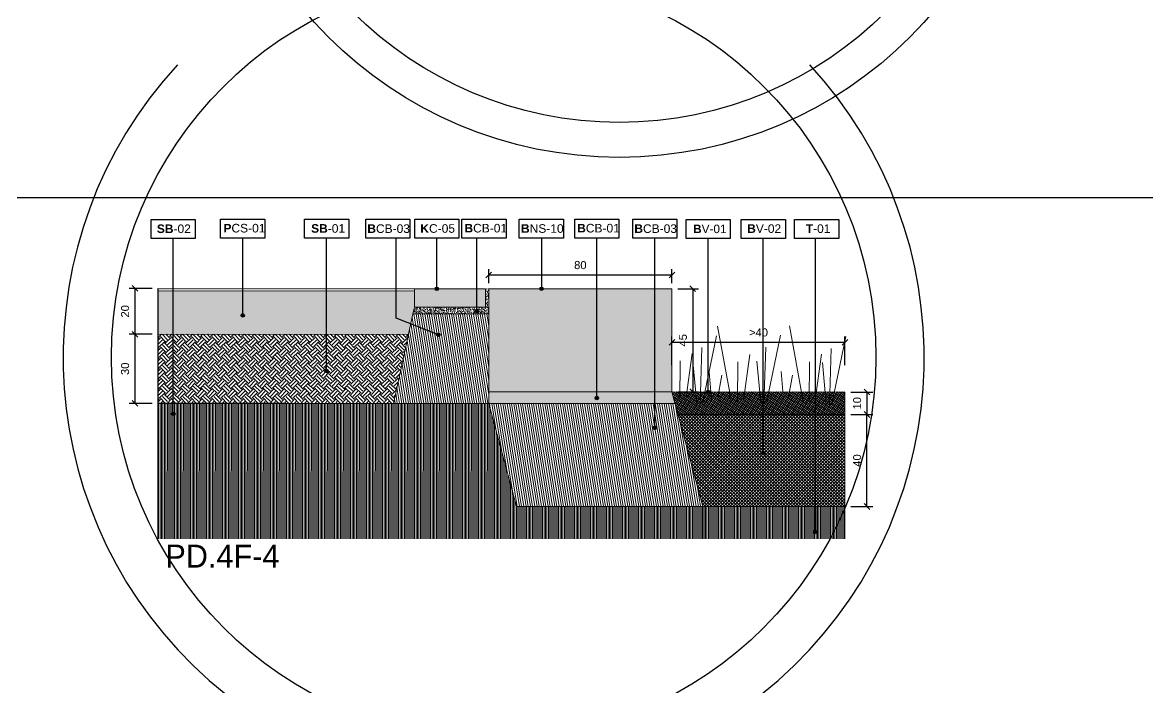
# Model space of a CAD drawing. Header units: metres. Extents: x -325 to 301, y -147 to 149.
# Drawn here: x 56.604 to 61.516, y 71.318 to 74.22 of the extents above; entities that cross this region are included whole.
import ezdxf

# ---------------------------------------------------------------- set-up
doc = ezdxf.new("R2010")
doc.units = ezdxf.units.M
doc.linetypes.add('ACAD_ISO03W100', pattern=[30, 12, -18])
doc.layers.get('Defpoints').update_dxf_attribs({"lineweight": 13})
for name, color, linetype, plot in [('-aux', 50, 'Continuous', False), ('-AUX-TWQ', 1, 'Continuous', False), ('-AUX_MON', 3, 'Continuous', False)]:
    doc.layers.add(name, color=color, linetype=linetype, plot=plot)
doc.layers.add('0-TX-1_25', color=7, linetype='Continuous', true_color=0x3f4f7f)
doc.layers.add('3-TR-paviment fort', color=7, linetype='Continuous', true_color=0xd1d1d1)
for name, color, linetype in [('02-L-Geotextile', 32, 'Continuous'), ('1-SECCIÓ', 1, 'Continuous'), ('A-KEYPLAN_HATCH', 7, 'Continuous'), ('A_TEXT_2', 7, 'Continuous'), ('EIT_3 TR terra vegetal', 45, 'Continuous')]:
    doc.layers.add(name, color=color, linetype=linetype)
for name, color, linetype, lineweight, true_color in [('03-TR-Paviment_04_Dry Meadow', 7, 'Continuous', 5, 0xd8dd88), ('03-TR-Paviment_07_Precast Concrete Blocks', 7, 'Continuous', 5, 0xe7ddd0), ('3-TR tot_u', 7, 'Continuous', 5, 0x787878)]:
    doc.layers.add(name, color=color, linetype=linetype, lineweight=lineweight, true_color=true_color)
for name, color, linetype, lineweight in [('1-CM', 7, 'Continuous', 0), ('2-L-secció', 1, 'Continuous', 0), ('3-TR Formigó', 252, 'Continuous', 0), ('3-TR Seleccionat', 44, 'Continuous', 0), ('3-TR Tot-u', 37, 'Continuous', 0), ('3-TR-recebo', 252, 'Continuous', 0)]:
    doc.layers.add(name, color=color, linetype=linetype, lineweight=lineweight)
doc.styles.add('Arial_4', font='arial.ttf', dxfattribs={"height": 1.8})
doc.styles.get("Standard").update_dxf_attribs({"font": 'arial.ttf'})
doc.styles.add('x-llegenda materials$0$ENGRAVERS', font='TT0586M.TTF')
doc.dimstyles.new('ISO-25', dxfattribs={"dimtxt": 0.1, "dimasz": 0.1, "dimexe": 0.1, "dimexo": 0.1, "dimgap": 0.1, "dimtad": 1, "dimdec": 0, "dimlfac": 100, "dimzin": 9, "dimtxsty": 'Standard', "dimblk": 'OBLIQUE', "dimcen": 0.1, "dimadec": 0, "dimazin": 0, "dimtfac": 1, "dimtdec": 0, "dimtmove": 0, "dimatfit": 3, "dimldrblk": 'OBLIQUE', "dimfxl": 1, "dimarcsym": 0})

# ---------------------------------------------------------------- blocks, each defined once
blk = doc.blocks.new('hatch keyplan 2')
at = {"layer": 'A-KEYPLAN_HATCH'}
blk.add_lwpolyline([(0, 0.00548), (0.01287, 0.00548), (0.01287, 0), (0, 0)], close=True, dxfattribs=at)
blk = doc.blocks.new('hatch keyplan')
at = {"layer": 'A-KEYPLAN_HATCH'}
blk.add_blockref('hatch keyplan 2', (1.43058, 0.85215), dxfattribs=at)
blk = doc.blocks.new('B-V01')
at = {"layer": 'A-KEYPLAN_HATCH'}
blk.add_blockref('hatch keyplan', (-1.43058, -0.85215), dxfattribs=at)
at = {"layer": 'A_TEXT_2', "lineweight": 211, "insert": (-0.00079, 0.00402), "char_height": 0.0024588, "attachment_point": 1, "line_spacing_factor": 0.938532, "style": 'Arial_4'}
blk.add_mtext_dynamic_manual_height_columns('\\pi0.00285;{\\fArial|b1|i0|c0|p34;B}V-01', width=0.0145619, gutter_width=0.015, heights=[0], dxfattribs=at)
blk = doc.blocks.new('B-V02')
at = {"layer": 'A-KEYPLAN_HATCH'}
blk.add_blockref('hatch keyplan', (-1.43058, -0.85215), dxfattribs=at)
at = {"layer": 'A_TEXT_2', "insert": (-0.0008, 0.00412), "char_height": 0.0025, "attachment_point": 1}
blk.add_mtext_dynamic_manual_height_columns('\\pi0.00255;{\\fArial|b1|i0|c0|p34;B}V-02', width=0.0145619, gutter_width=0.015, heights=[0], dxfattribs=at)
blk = doc.blocks.new('T-01')
at = {"layer": 'A-KEYPLAN_HATCH'}
blk.add_blockref('hatch keyplan', (-1.43058, -0.85215), dxfattribs=at)
at = {"layer": 'A_TEXT_2', "insert": (-0.0008, 0.00408), "char_height": 0.0025, "attachment_point": 1}
blk.add_mtext_dynamic_manual_height_columns('\\pi0.00405;{\\fArial|b1|i0|c0|p34;T}-01', width=0.0145619, gutter_width=0.015, heights=[0], dxfattribs=at)
blk = doc.blocks.new('B-CB03')
at = {"layer": 'A-KEYPLAN_HATCH'}
blk.add_blockref('hatch keyplan', (-1.43058, -0.85215), dxfattribs=at)
at = {"layer": 'A_TEXT_2', "insert": (-0.0008, 0.00398), "char_height": 0.0025, "attachment_point": 1}
blk.add_mtext_dynamic_manual_height_columns('\\pi0.00128;{\\fArial|b1|i0|c0|p34;B}CB-03', width=0.0145619, gutter_width=0.015, heights=[0], dxfattribs=at)
blk = doc.blocks.new('B-CB01')
at = {"layer": 'A-KEYPLAN_HATCH'}
blk.add_blockref('hatch keyplan', (-1.43058, -0.85215), dxfattribs=at)
at = {"layer": 'A_TEXT_2', "insert": (-0.0008, 0.00411), "char_height": 0.0025, "attachment_point": 1}
blk.add_mtext_dynamic_manual_height_columns('\\pi0.00152;{\\fArial|b1|i0|c0|p34;B}CB-01', width=0.0145619, gutter_width=0.015, heights=[0], dxfattribs=at)
blk = doc.blocks.new('SB-01')
at = {"layer": 'A-KEYPLAN_HATCH'}
blk.add_blockref('hatch keyplan', (-1.43058, -0.85215), dxfattribs=at)
at = {"layer": 'A_TEXT_2', "insert": (-0.0008, 0.00403), "char_height": 0.0025, "attachment_point": 1}
blk.add_mtext_dynamic_manual_height_columns('\\pi0.00271;{\\fArial|b1|i0|c0|p34;SB}-01', width=0.0145619, gutter_width=0.015, heights=[0], dxfattribs=at)
blk = doc.blocks.new('_Oblique')
at = {"color": 0, "lineweight": -2}
blk.add_line((-0.5, -0.5), (0.5, 0.5), dxfattribs=at)
blk = doc.blocks.new('*D542')
at = {"layer": '0-TX-1_25', "color": 0, "lineweight": -2, "transparency": 16777216}
for p, q in [((60.22, 72.6075), (60.316, 72.6075)), ((60.291, 72.6075), (60.291, 72.5093)), ((60.22, 72.5093), (60.316, 72.5093))]:
    blk.add_line(p, q, dxfattribs=at)
at = {"layer": 'Defpoints', "color": 0, "transparency": 16777216}
for p in [(60.195, 72.6075), (60.195, 72.5093, 0), (60.291, 72.5093)]:
    blk.add_point(p, dxfattribs=at)
at = {"layer": '0-TX-1_25', "color": 0, "lineweight": -2, "transparency": 16777216, "xscale": 0.025, "yscale": 0.025, "zscale": 0.025}
for p, rotation in [((60.291, 72.6075), 90), ((60.291, 72.5093), 270)]:
    blk.add_blockref('_Oblique', p, dxfattribs=dict(at, rotation=rotation))
at = {"layer": '0-TX-1_25', "color": 0, "transparency": 16777216, "insert": (60.2482, 72.5584), "char_height": 0.035, "attachment_point": 5, "rotation": 90}
blk.add_mtext('10', dxfattribs=at)
blk = doc.blocks.new('*D543')
at = {"layer": '0-TX-1_25', "color": 0, "lineweight": -2, "transparency": 16777216}
for p, q in [((57.17, 73.0598), (57.0702, 73.0598)), ((57.0952, 73.0598), (57.0952, 72.8596)), ((57.17, 72.8596), (57.0702, 72.8596))]:
    blk.add_line(p, q, dxfattribs=at)
at = {"layer": 'Defpoints', "color": 0, "transparency": 16777216}
for p in [(57.195, 73.0598), (57.0952, 72.8596), (57.195, 72.8596)]:
    blk.add_point(p, dxfattribs=at)
at = {"layer": '0-TX-1_25', "color": 0, "lineweight": -2, "transparency": 16777216, "xscale": 0.025, "yscale": 0.025, "zscale": 0.025}
for p, rotation in [((57.0952, 73.0598), 90), ((57.0952, 72.8596), 270)]:
    blk.add_blockref('_Oblique', p, dxfattribs=dict(at, rotation=rotation))
at = {"layer": '0-TX-1_25', "color": 0, "transparency": 16777216, "insert": (57.0523, 72.9597), "char_height": 0.035, "attachment_point": 5, "rotation": 90}
blk.add_mtext('20', dxfattribs=at)
blk = doc.blocks.new('*D544')
at = {"layer": '0-TX-1_25', "color": 0, "lineweight": -2, "transparency": 16777216}
for p, q in [((57.17, 72.8596), (57.0702, 72.8596)), ((57.0952, 72.8596), (57.0952, 72.558)), ((57.17, 72.558), (57.0702, 72.558))]:
    blk.add_line(p, q, dxfattribs=at)
at = {"layer": 'Defpoints', "color": 0, "transparency": 16777216}
for p in [(57.195, 72.8596), (57.0952, 72.558), (57.195, 72.558)]:
    blk.add_point(p, dxfattribs=at)
at = {"layer": '0-TX-1_25', "color": 0, "lineweight": -2, "transparency": 16777216, "xscale": 0.025, "yscale": 0.025, "zscale": 0.025}
for p, rotation in [((57.0952, 72.8596), 90), ((57.0952, 72.558), 270)]:
    blk.add_blockref('_Oblique', p, dxfattribs=dict(at, rotation=rotation))
at = {"layer": '0-TX-1_25', "color": 0, "transparency": 16777216, "insert": (57.0523, 72.7088), "char_height": 0.035, "attachment_point": 5, "rotation": 90}
blk.add_mtext('30', dxfattribs=at)
blk = doc.blocks.new('SB-02')
at = {"layer": 'A-KEYPLAN_HATCH'}
blk.add_blockref('hatch keyplan', (-1.43058, -0.85215), dxfattribs=at)
at = {"layer": 'A_TEXT_2', "insert": (-0.0008, 0.00408), "char_height": 0.0025, "attachment_point": 1}
blk.add_mtext_dynamic_manual_height_columns('\\pi0.00249;{\\fArial|b1|i0|c0|p34;SB}-02', width=0.0145619, gutter_width=0.015, heights=[0], dxfattribs=at)
blk = doc.blocks.new('K04')
at = {"layer": 'A-KEYPLAN_HATCH'}
blk.add_blockref('hatch keyplan', (-1.42958, -0.85215), dxfattribs=at)
at = {"layer": 'A_TEXT_2', "insert": (0.0002, 0.00402), "char_height": 0.0025, "attachment_point": 1}
blk.add_mtext_dynamic_manual_height_columns('\\pi0.00244;{\\fArial|b1|i0|c0|p34;K}C-05', width=0.0145619, gutter_width=0.015, heights=[0], dxfattribs=at)
blk = doc.blocks.new('POINT')
at = {"layer": '0-TX-1_25'}
h = blk.add_hatch(dxfattribs=at)
h.set_pattern_fill('ANGLE', color=256)
h.set_pattern_definition([(0, (-83.747, -12.726), (0, 6.985), [5.08, -1.905]), (90, (-83.747, -12.726), (-6.985, 4e-16), [5.08, -1.905])])
edge = h.paths.add_edge_path()
edge.add_arc((0, 0), 0.0075, 0, 360)
h = blk.add_hatch(color=256, dxfattribs=at)
h.dxf.hatch_style = 1
edge = h.paths.add_edge_path()
edge.add_arc((0, 0), 0.0075, 0, 360)
blk.add_circle((0, 0), 0.0075, dxfattribs=at)
blk = doc.blocks.new('*D545')
at = {"layer": '0-TX-1_25', "color": 0, "lineweight": -2, "transparency": 16777216}
for p, q in [((60.22, 72.5093), (60.316, 72.5093)), ((60.291, 72.108), (60.291, 72.5093)), ((60.22, 72.108), (60.316, 72.108))]:
    blk.add_line(p, q, dxfattribs=at)
at = {"layer": 'Defpoints', "color": 0, "transparency": 16777216}
for p in [(60.195, 72.5093, 0), (60.291, 72.5093), (60.195, 72.108, 0)]:
    blk.add_point(p, dxfattribs=at)
at = {"layer": '0-TX-1_25', "color": 0, "lineweight": -2, "transparency": 16777216, "xscale": 0.025, "yscale": 0.025, "zscale": 0.025}
for p, rotation in [((60.291, 72.5093), 90), ((60.291, 72.108), 270)]:
    blk.add_blockref('_Oblique', p, dxfattribs=dict(at, rotation=rotation))
at = {"layer": '0-TX-1_25', "color": 0, "transparency": 16777216, "insert": (60.2482, 72.3086), "char_height": 0.035, "attachment_point": 5, "rotation": 90}
blk.add_mtext('40', dxfattribs=at)
blk = doc.blocks.new('PCS01')
at = {"layer": 'A-KEYPLAN_HATCH'}
blk.add_blockref('hatch keyplan', (-1.42958, -0.85215), dxfattribs=at)
at = {"layer": 'A_TEXT_2', "insert": (0.0002, 0.00411), "char_height": 0.0025, "attachment_point": 1}
blk.add_mtext_dynamic_manual_height_columns('\\pi0.00161;{\\fArial|b1|i0|c0|p34;P}CS-01', width=0.0145619, gutter_width=0.015, heights=[0], dxfattribs=at)
blk = doc.blocks.new('*D546')
at = {"layer": '0-TX-1_25', "color": 0, "lineweight": -2, "transparency": 16777216}
for p, q in [((58.6397, 73.0831), (58.6397, 73.1433)), ((59.4396, 73.0832), (59.4396, 73.1433)), ((58.6397, 73.1183), (59.4396, 73.1183))]:
    blk.add_line(p, q, dxfattribs=at)
at = {"layer": 'Defpoints', "color": 0, "transparency": 16777216}
for p in [(59.4396, 73.1183), (58.6397, 73.0581, 0), (59.4396, 73.0582, 0)]:
    blk.add_point(p, dxfattribs=at)
at = {"layer": '0-TX-1_25', "color": 0, "lineweight": -2, "transparency": 16777216, "xscale": 0.025, "yscale": 0.025, "zscale": 0.025, "rotation": 180}
blk.add_blockref('_Oblique', (58.6397, 73.1183), dxfattribs=at)
at = {"layer": '0-TX-1_25', "color": 0, "lineweight": -2, "transparency": 16777216, "xscale": 0.025, "yscale": 0.025, "zscale": 0.025}
blk.add_blockref('_Oblique', (59.4396, 73.1183), dxfattribs=at)
at = {"layer": '0-TX-1_25', "color": 0, "transparency": 16777216, "insert": (59.0397, 73.1612), "char_height": 0.035, "attachment_point": 5}
blk.add_mtext('80', dxfattribs=at)
blk = doc.blocks.new('*D547')
at = {"layer": '0-TX-1_25', "color": 0, "lineweight": -2, "transparency": 16777216}
for p, q in [((59.4646, 73.0582), (59.5553, 73.0582)), ((59.5303, 73.0582), (59.5303, 72.6082)), ((59.4648, 72.6082), (59.5553, 72.6082))]:
    blk.add_line(p, q, dxfattribs=at)
at = {"layer": 'Defpoints', "color": 0, "transparency": 16777216}
for p in [(59.4396, 73.0582, 0), (59.4398, 72.6082, 0), (59.5303, 72.6082)]:
    blk.add_point(p, dxfattribs=at)
at = {"layer": '0-TX-1_25', "color": 0, "lineweight": -2, "transparency": 16777216, "xscale": 0.025, "yscale": 0.025, "zscale": 0.025}
for p, rotation in [((59.5303, 73.0582), 90), ((59.5303, 72.6082), 270)]:
    blk.add_blockref('_Oblique', p, dxfattribs=dict(at, rotation=rotation))
at = {"layer": '0-TX-1_25', "color": 0, "transparency": 16777216, "insert": (59.4875, 72.8332), "char_height": 0.035, "attachment_point": 5, "rotation": 90}
blk.add_mtext('45', dxfattribs=at)
blk = doc.blocks.new('BNS10')
at = {"layer": 'A-KEYPLAN_HATCH'}
blk.add_blockref('hatch keyplan', (-1.43058, -0.85215), dxfattribs=at)
at = {"layer": 'A_TEXT_2', "insert": (-0.0008, 0.00401), "char_height": 0.0025, "attachment_point": 1}
blk.add_mtext_dynamic_manual_height_columns('\\pi0.00128;{\\fArial|b1|i0|c0|p34;B}NS-10', width=0.0145619, gutter_width=0.015, heights=[0], dxfattribs=at)
blk = doc.blocks.new('*D2038')
at = {"layer": '0-TX-1_25', "color": 0, "lineweight": -2, "transparency": 16777216}
for p, q in [((59.4398, 72.7246), (59.4398, 72.8496)), ((60.195, 72.7246), (60.195, 72.8496)), ((59.4398, 72.8246), (60.195, 72.8246))]:
    blk.add_line(p, q, dxfattribs=at)
at = {"layer": 'Defpoints', "color": 0, "transparency": 16777216}
for p in [(60.195, 72.8246), (59.4398, 72.6082, 0), (60.195, 72.6075)]:
    blk.add_point(p, dxfattribs=at)
at = {"layer": '0-TX-1_25', "color": 0, "lineweight": -2, "transparency": 16777216, "xscale": 0.025, "yscale": 0.025, "zscale": 0.025, "rotation": 180}
blk.add_blockref('_Oblique', (59.4398, 72.8246), dxfattribs=at)
at = {"layer": '0-TX-1_25', "color": 0, "lineweight": -2, "transparency": 16777216, "xscale": 0.025, "yscale": 0.025, "zscale": 0.025}
blk.add_blockref('_Oblique', (60.195, 72.8246), dxfattribs=at)
at = {"layer": '0-TX-1_25', "color": 0, "transparency": 16777216, "insert": (59.8174, 72.8674), "char_height": 0.035, "attachment_point": 5}
blk.add_mtext('>40', dxfattribs=at)

msp = doc.modelspace()

# ---------------------------------------------------------------- hatches: boundary and pattern name
at = {"layer": '03-TR-Paviment_07_Precast Concrete Blocks', "extrusion": (4.31295e-06, 1.2847e-09, 1)}
h = msp.add_hatch(dxfattribs=at)
h.set_pattern_fill('DASH', color=256, scale=0.001075, angle=233.4319, style=0, double=1)
h.set_pattern_definition([(172.672492, (43.825728, 59.308972), (-0.00382056384, -0.0029499384), [0.003413125, -0.003413125])])
h.paths.add_polyline_path([(59.4396, 73.0582), (59.4398, 72.6082), (58.6398, 72.6083), (58.6397, 73.0581)])
at = {"layer": '3-TR Formigó', "extrusion": (4.31295e-06, 1.2847e-09, 1)}
h = msp.add_hatch(dxfattribs=at)
h.set_pattern_fill('ANSI31', color=256, scale=0.003, angle=234.1746, style=0)
h.set_pattern_definition([(279.1746, (57.751651, 72.658073), (0.00940315, 0.0015187), [])])
h.paths.add_polyline_path([(58.6397, 72.9481), (58.3087, 72.9481), (58.2242, 72.5581), (58.6397, 72.558), (58.6397, 72.9083)])
h = msp.add_hatch(dxfattribs=at)
h.set_pattern_fill('ANSI31', color=256, scale=0.003, angle=234.1746, style=0)
h.set_pattern_definition([(279.1746, (58.64628, 72.35797), (0.00940315, 0.0015187), [])])
h.paths.add_polyline_path([(58.6397, 72.558), (58.7604, 72.108), (59.5748, 72.108), (59.4533, 72.558)])
at = {"layer": '3-TR Seleccionat'}
h = msp.add_hatch(dxfattribs=at)
h.set_pattern_fill('ANSI31', color=256, scale=0.002, angle=225, style=0)
h.set_pattern_definition([(270, (441134.840583, -650763.8766675), (-0.00635, -2e-18), [])])
h.paths.add_polyline_path([(57.195, 71.9668), (60.195, 71.9668), (60.195, 72.108), (58.7604, 72.108), (58.6397, 72.558), (57.195, 72.558)])
at = {"layer": '3-TR Tot-u'}
h = msp.add_hatch(dxfattribs=at)
h.set_pattern_fill('EARTH', color=256, scale=0.005, angle=-80.8248, style=0)
h.set_pattern_definition([(44.999999995, (-269473.871163, 738634.976038), (3.8e-12, 0.0449012806053), [0.03175, -0.03175]), (44.999999995, (-269473.87958, 738634.984457), (3.8e-12, 0.0449012806053), [0.03175, -0.03175]), (44.999999995, (-269473.888, 738634.992876), (3.8e-12, 0.0449012806053), [0.03175, -0.03175]), (134.999999995, (-269473.888, 738634.99849), (-0.0449012806053, 3.8e-12), [0.03175, -0.03175]), (134.999999995, (-269473.87958, 738635.006908), (-0.0449012806053, 3.8e-12), [0.03175, -0.03175]), (134.999999995, (-269473.871163, 738635.015327), (-0.0449012806053, 3.8e-12), [0.03175, -0.03175])])
h.paths.add_polyline_path([(57.195, 72.8596), (57.195, 72.558), (58.2242, 72.558), (58.2892, 72.858)])
at = {"layer": '3-TR tot_u'}
h = msp.add_hatch(dxfattribs=at)
h.set_pattern_fill('AR-CONC', color=256, scale=0.0002, angle=90.2664)
h.set_pattern_definition([(140.2664143104, (269989.479492, -738398.67318), (0.0030183585511, 0.0364513625844), [0.00381, -0.04191]), (85.2664143104, (269989.479492, -738398.67318), (-0.0381781810675, -0.0072262829332), [0.003048, -0.033528116834]), (190.7178590104, (269989.479743, -738398.670144), (-0.0351598209585, 0.0292250795622), [0.00323800176, -0.03561804892]), (136.4506143104, (269989.46933, -738398.67323), (0.0081562825582, 0.0542543196878), [0.005715, -0.062865]), (186.9019719204, (269989.47001, -738398.66871), (-0.049705465848, 0.047250217616), [0.004857004628, -0.053427121632]), (81.45056548, (269989.46933, -738398.67323), (-0.0497054658455, 0.0472502176188), [0.004571993414, -0.050291946384]), (111.2664143104, (269989.471848, -738398.668137), (0.0203118235131, 0.0304176527954), [0.00381, -0.04191]), (56.2664143104, (269989.47185, -738398.668137), (-0.0368946682902, 0.0121889849718), [0.003048, -0.033528]), (161.7178593104, (269989.47354, -738398.665602), (-0.016582844967, 0.0426066376987), [0.00323800176, -0.03561798752]), (127.7664143104, (269989.479492, -738398.673181), (-0.0169136972324, 0.00053908133522), [0, -0.0331216, 0, -0.034036, 0, -0.033655]), (97.7664143104, (269989.479492, -738398.673181), (-0.02009803784808, 0.0132706243038), [0, -0.0194056, 0, -0.0323596, 0, -0.012827]), (57.7664143104, (269989.479545, -738398.68451), (0.00101964285024, 0.02712315336895), [0, -0.0127, 0, -0.039624, 0, -0.052578]), (47.7664143104, (269989.479568, -738398.68959), (-0.0052229971542, 0.0296018704426), [0, -0.01651, 0, -0.0263144, 0, -0.037338])])
h.paths.add_polyline_path([(57.195, 73.0596), (57.195, 72.8596), (58.2892, 72.858), (58.316, 72.978), (58.3153, 73.058)])
h = msp.add_hatch(dxfattribs=at)
h.set_pattern_fill('AR-CONC', color=256, scale=9e-05, angle=89.1201)
h.set_pattern_definition([(139.120136, (-0.319999, 1.030934), (0.0016861337, 0.0163726586), [0.0017145, -0.0188595]), (84.120136, (-0.32, 1.030934), (-0.0172417962, -0.002907487), [0.0013716, -0.0150876526]), (189.57158, (-0.319859, 1.032298), (-0.0155556617, 0.0134651714), [0.0014571008, -0.016028122]), (135.304336, (-0.32457, 1.031004), (0.0041580035, 0.024336133), [0.00257175, -0.02828925]), (185.755694, (-0.324224, 1.033032), (-0.021937625, 0.021705804), [0.002185652, -0.024042205]), (80.304287, (-0.32457, 1.031004), (-0.021937625, 0.021705804), [0.002057397, -0.022631376]), (110.120136, (-0.323393, 1.033272), (0.0094123187, 0.0135023525), [0.0017145, -0.0188595]), (55.120136, (-0.323393, 1.033272), (-0.01648955, 0.0058160805), [0.0013716, -0.0150876]), (160.571581, (-0.322608, 1.034397), (-0.0070772314, 0.019318433), [0.0014571008, -0.0160280944]), (126.620136, (-0.319999, 1.0309336), (-0.00760478767, 0.00039479935), [0, -0.01490472, 0, -0.0153162, 0, -0.01514475]), (96.620136, (-0.319999, 1.0309336), (-0.0089228417, 0.0061515134), [0, -0.00873252, 0, -0.01456182, 0, -0.00577215]), (56.620136, (-0.3200775, 1.0258364), (0.0007029168, 0.0121937974), [0, -0.005715, 0, -0.0178308, 0, -0.0236601]), (46.620136, (-0.320113, 1.023551), (-0.002083395, 0.0133651946), [0, -0.0074295, 0, -0.01184148, 0, -0.0168021])])
h.paths.add_polyline_path([(58.6397, 72.9779), (58.6397, 73.0581), (58.6252, 73.0581), (58.6252, 72.978), (58.3198, 72.9781), (58.3087, 72.9481), (58.6397, 72.9481)])
h = msp.add_hatch(dxfattribs=at)
h.set_pattern_fill('AR-CONC', color=256, scale=9e-05, angle=89.1201)
h.set_pattern_definition([(139.120136, (0, 0.66114), (0.0016861337, 0.0163726586), [0.0017145, -0.0188595]), (84.120136, (0, 0.66114), (-0.0172417962, -0.002907487), [0.0013716, -0.0150876526]), (189.57158, (0.00014, 0.662504), (-0.0155556617, 0.0134651714), [0.0014571008, -0.016028122]), (135.304336, (-0.004571, 0.66121), (0.0041580035, 0.024336133), [0.00257175, -0.02828925]), (185.755694, (-0.004225, 0.663238), (-0.021937625, 0.021705804), [0.002185652, -0.024042205]), (80.304287, (-0.004571, 0.66121), (-0.021937625, 0.021705804), [0.002057397, -0.022631376]), (110.120136, (-0.003393, 0.663478), (0.0094123187, 0.0135023525), [0.0017145, -0.0188595]), (55.120136, (-0.003393, 0.663478), (-0.01648955, 0.0058160805), [0.0013716, -0.0150876]), (160.571581, (-0.002609, 0.664604), (-0.0070772314, 0.019318433), [0.0014571008, -0.0160280944]), (126.620136, (0, 0.66114), (-0.00760478767, 0.00039479935), [0, -0.01490472, 0, -0.0153162, 0, -0.01514475]), (96.620136, (0, 0.66114), (-0.0089228417, 0.0061515134), [0, -0.00873252, 0, -0.01456182, 0, -0.00577215]), (56.620136, (-7.8e-05, 0.656043), (0.0007029168, 0.0121937974), [0, -0.005715, 0, -0.0178308, 0, -0.0236601]), (46.620136, (-0.000113, 0.653757), (-0.002083395, 0.0133651946), [0, -0.0074295, 0, -0.01184148, 0, -0.0168021])])
h.paths.add_polyline_path([(59.4397, 72.6082), (58.6398, 72.6083), (58.6397, 72.558), (59.4533, 72.558)])
at = {"layer": '3-TR-paviment fort', "extrusion": (4.31295e-06, 1.2847e-09, 1)}
msp.add_hatch(color=256, dxfattribs=at).paths.add_polyline_path([(58.3153, 73.058), (58.3153, 72.9781), (58.6252, 72.9781), (58.6252, 73.0581)])
at = {"layer": '3-TR-recebo'}
h = msp.add_hatch(dxfattribs=at)
h.set_pattern_fill('_USER', color=256, scale=0.008, angle=234.1752, style=0, double=1, pattern_type=0)
h.set_pattern_definition([(234.17524, (61.167146, 72.509399), (0.006486488, -0.004682464), []), (324.17524, (61.167146, 72.509399), (0.004682464, 0.006486488), [])])
h.paths.add_polyline_path([(59.4397, 72.6082), (59.4662, 72.51), (60.195, 72.5094), (60.195, 72.6076)])
at = {"layer": 'EIT_3 TR terra vegetal'}
h = msp.add_hatch(dxfattribs=at)
h.set_pattern_fill('_USER', color=256, scale=0.01, angle=45, style=0, double=1, pattern_type=0)
h.set_pattern_definition([(45, (419511.2025, 4594402.771255), (-0.007071067811865, 0.007071067811865), []), (135, (419511.2025, 4594402.771255), (-0.007071067811865, -0.007071067811865), [])])
h.paths.add_polyline_path([(59.5748, 72.108), (60.195, 72.108), (60.195, 72.5094), (59.4662, 72.51)])

# ---------------------------------------------------------------- linework, layer by layer
at = {"layer": '-aux'}
msp.add_lwpolyline([(12.2345, 73.4567), (142.2345, 73.4567)], dxfattribs=at)
at = {"layer": '-AUX-TWQ'}
msp.add_circle((58.6613, 72.7599), 1.6689, dxfattribs=at)
msp.add_arc((58.6613, 72.7599), 1.8794, 137.2441, 42.7559, dxfattribs=at)
at = {"layer": '-AUX_MON'}
for radius in [1.7969, 1.6443]:
    msp.add_circle((59.2095, 75.4282), radius, dxfattribs=at)
msp.add_line((59.4662, 72.51, 0), (60.195, 72.5093, 0))
at = {"layer": '0-TX-1_25'}
for points in [[(57.2621, 72.5119), (57.2621, 73.2775)], [(57.566, 72.9421), (57.566, 73.2775)], [(57.9322, 72.6988), (57.9322, 73.2775)], [(58.4199, 72.8571), (58.2357, 72.9298), (58.2357, 73.2775)], [(58.4133, 73.058), (58.4132, 73.2775)], [(58.5871, 72.9534), (58.5871, 73.2775)], [(59.1116, 72.5814), (59.1116, 73.2775)], [(59.3648, 72.452), (59.3648, 73.2775)], [(59.5972, 72.608), (59.5975, 73.2775)], [(59.8384, 72.3424), (59.8384, 73.2775)], [(60.0661, 71.9967), (60.0661, 73.2775)]]:
    msp.add_lwpolyline(points, dxfattribs=at)
at = {"layer": '0-TX-1_25', "elevation": 0}
msp.add_lwpolyline([(58.8698, 73.2775), (58.8699, 73.0581)], dxfattribs=at)
at = {"layer": '02-L-Geotextile', "linetype": 'ACAD_ISO03W100', "ltscale": 0.002, "const_width": 0.005, "elevation": 0}
msp.add_lwpolyline([(59.5748, 72.108), (60.195, 72.108)], dxfattribs=at)
at = {"layer": '03-TR-Paviment_04_Dry Meadow', "elevation": 0}
for points in [[(59.6389, 72.895), (59.6995, 72.5652)], [(59.9524, 72.8961), (60.013, 72.5662)], [(59.6344, 72.853), (59.5735, 72.5581)], [(59.9128, 72.8554), (59.8519, 72.5605)], [(60.1992, 72.8496), (60.1383, 72.5547)], [(59.5704, 72.8014), (59.5621, 72.554)], [(59.8488, 72.8038), (59.8405, 72.5564)], [(60.1352, 72.798), (60.1269, 72.5506)], [(59.4751, 72.7433), (59.4738, 72.5703)], [(59.5277, 72.7759), (59.5, 72.5755)], [(59.5314, 72.7391), (59.5486, 72.5583)], [(59.7265, 72.7388), (59.7251, 72.5659)], [(59.779, 72.7714), (59.7513, 72.571)], [(59.8098, 72.7415), (59.827, 72.5607)], [(60.04, 72.7399), (60.0386, 72.5669)], [(60.0925, 72.7725), (60.0648, 72.5721)], [(59.6023, 72.6958), (59.6128, 72.5734)], [(59.9158, 72.6969), (59.9263, 72.5745)], [(60.0962, 72.7357), (60.1135, 72.5549)], [(59.6567, 72.6805), (59.6385, 72.577)], [(59.9652, 72.6815), (59.9471, 72.5781)]]:
    msp.add_lwpolyline(points, dxfattribs=at)
at = {"layer": '1-CM'}
msp.add_line((57.195, 72.558), (59.4533, 72.558), dxfattribs=at)
for points in [[(58.3153, 73.058), (57.195, 73.0596)], [(58.3153, 73.048), (57.195, 73.0496)], [(58.2892, 72.858), (57.195, 72.8596)], [(58.3145, 72.558), (57.195, 72.5596)]]:
    msp.add_lwpolyline(points, dxfattribs=at)
at = {"layer": '1-CM', "extrusion": (4.31295e-06, 1.2847e-09, 1), "elevation": 0.0003}
for points in [[(58.3153, 72.9781), (58.6252, 72.9781), (58.6252, 73.0581), (58.3153, 73.058)], [(59.4396, 73.0582), (59.4398, 72.6082), (58.6398, 72.6083), (58.6397, 73.0581)]]:
    msp.add_lwpolyline(points, close=True, dxfattribs=at)
for points in [[(58.6397, 72.558), (58.6397, 72.9481), (58.3087, 72.9481), (58.2718, 72.7779)], [(58.3087, 72.9481), (58.6198, 72.9481)], [(58.3198, 72.9781), (58.6252, 72.9781)]]:
    msp.add_lwpolyline(points, dxfattribs=at)
at = {"layer": '1-CM', "elevation": 0}
for points in [[(58.316, 72.978), (58.3087, 72.9481)], [(58.2718, 72.7779), (58.2242, 72.558)], [(59.4397, 72.6082), (60.195, 72.6075)], [(59.4397, 72.6082), (59.5748, 72.108)], [(58.6396, 72.5581), (58.7604, 72.108)], [(58.7604, 72.108), (60.195, 72.108)], [(59.5748, 72.108), (59.5748, 71.9668)]]:
    msp.add_lwpolyline(points, dxfattribs=at)
at = {"layer": '1-SECCIÓ'}
msp.add_lwpolyline([(57.195, 73.0596), (57.195, 71.9668)], dxfattribs=at)
at = {"layer": '2-L-secció'}
for points in [[(57.195, 73.0598), (57.195, 72.3669)], [(60.195, 72.6075), (60.195, 71.9668)]]:
    msp.add_lwpolyline(points, dxfattribs=at)

# ---------------------------------------------------------------- block references
at = {"xscale": 14.99999999999981, "yscale": 14.99999999999981, "zscale": 14.99999999999981}
msp.add_blockref('BNS10', (58.7732, 73.2796, 0), dxfattribs=at)
at = {"layer": '0-TX-1_25', "xscale": 15, "yscale": 15, "zscale": 15}
for name, p in [('SB-02', (57.1655, 73.2775)), ('SB-01', (57.8356, 73.2796)), ('B-CB03', (58.1025, 73.2796)), ('B-CB01', (58.5228, 73.2796)), ('B-CB01', (59.015, 73.2796)), ('B-CB03', (59.2682, 73.2796)), ('B-V01', (59.501, 73.2775)), ('B-V02', (59.7418, 73.2775)), ('T-01', (59.975, 73.2779))]:
    msp.add_blockref(name, p, dxfattribs=at)
at = {"layer": '0-TX-1_25'}
for p in [(58.4131, 73.0579), (58.8699, 73.0581, 0), (57.566, 72.9421), (58.5871, 72.9609), (58.4199, 72.8571), (57.9322, 72.6988), (59.5972, 72.608), (59.1116, 72.5814), (57.2621, 72.5119), (59.3648, 72.452), (59.8384, 72.3424), (60.0661, 71.9967)]:
    msp.add_blockref('POINT', p, dxfattribs=at)
at = {"layer": 'A-KEYPLAN_HATCH', "xscale": 14.99999999999007, "yscale": 14.99999999999007, "zscale": 14.99999999999007}
msp.add_blockref('PCS01', (57.4544, 73.2796), dxfattribs=at)
at = {"layer": 'A-KEYPLAN_HATCH', "extrusion": (4.31295e-06, 1.33293e-09, 1), "xscale": 15.00000026264159, "yscale": 15.00000026264159, "zscale": 15.00000026264159}
msp.add_blockref('K04', (58.3016, 73.2796, 0.0003), dxfattribs=at)

# ---------------------------------------------------------------- texts
at = {"layer": '-aux', "insert": (57.2281, 71.9414), "char_height": 0.1, "width": 19.210099, "attachment_point": 1, "style": 'x-llegenda materials$0$ENGRAVERS'}
msp.add_mtext('PD.4F-4', dxfattribs=at)

# ---------------------------------------------------------------- dimensions: what is measured, and where the dimension line sits
at = {"layer": '0-TX-1_25'}
dim = msp.add_linear_dim(base=(59.4396, 73.1183), p1=(58.6397, 73.0581, 0), p2=(59.4396, 73.0582, 0), dimstyle='ISO-25', override={"dimtxt": 0.035, "dimasz": 0.025, "dimexe": 0.025, "dimexo": 0.025, "dimgap": 0.025, "dimblk1": 'Oblique', "dimblk2": 'Oblique', "dimsah": 1, "dimfxl": 0.1, "dimfxlon": 1, "dimarcsym": 1}, dxfattribs=at)
dim.commit()
dim.dimension.update_dxf_attribs({"geometry": '*D546', "text_midpoint": (59.0397, 73.1612)})
for base, p1, p2, picture, middle in [((57.0952, 72.8596), (57.195, 73.0598), (57.195, 72.8596), '*D543', (57.0523, 72.9597)), ((59.5303, 72.6082), (59.4396, 73.0582, 0), (59.4398, 72.6082, 0), '*D547', (59.4875, 72.8332)), ((57.0952, 72.558), (57.195, 72.8596), (57.195, 72.558), '*D544', (57.0523, 72.7088)), ((60.291, 72.5093), (60.195, 72.6075), (60.195, 72.5093, 0), '*D542', (60.2482, 72.5584))]:
    dim = msp.add_linear_dim(base=base, p1=p1, p2=p2, angle=90, dimstyle='ISO-25', override={"dimtxt": 0.035, "dimasz": 0.025, "dimexe": 0.025, "dimexo": 0.025, "dimgap": 0.025, "dimblk1": 'Oblique', "dimblk2": 'Oblique', "dimsah": 1, "dimfxl": 0.1, "dimfxlon": 1, "dimarcsym": 1}, dxfattribs=at)
    dim.commit()
    dim.dimension.update_dxf_attribs({"geometry": picture, "text_midpoint": middle})
dim = msp.add_linear_dim(base=(60.195, 72.8246), p1=(59.4398, 72.6082, 0), p2=(60.195, 72.6075), text='>40', dimstyle='ISO-25', override={"dimtxt": 0.035, "dimasz": 0.025, "dimexe": 0.025, "dimexo": 0.025, "dimgap": 0.025, "dimblk1": 'Oblique', "dimblk2": 'Oblique', "dimsah": 1, "dimfxl": 0.1, "dimfxlon": 1, "dimarcsym": 1}, dxfattribs=at)
dim.commit()
dim.dimension.update_dxf_attribs({"geometry": '*D2038', "text_midpoint": (59.8174, 72.8674)})
dim = msp.add_linear_dim(base=(60.291, 72.5093), p1=(60.195, 72.108, 0), p2=(60.195, 72.5093, 0), angle=90, dimstyle='ISO-25', override={"dimtxt": 0.035, "dimasz": 0.025, "dimexe": 0.025, "dimexo": 0.025, "dimgap": 0.025, "dimblk1": 'Oblique', "dimblk2": 'Oblique', "dimsah": 1, "dimfxl": 0.1, "dimfxlon": 1, "dimarcsym": 1}, dxfattribs=at)
dim.commit()
dim.dimension.update_dxf_attribs({"geometry": '*D545', "text_midpoint": (60.291, 72.3086), "dimtype": 160})

doc.saveas('drawing.dxf')
